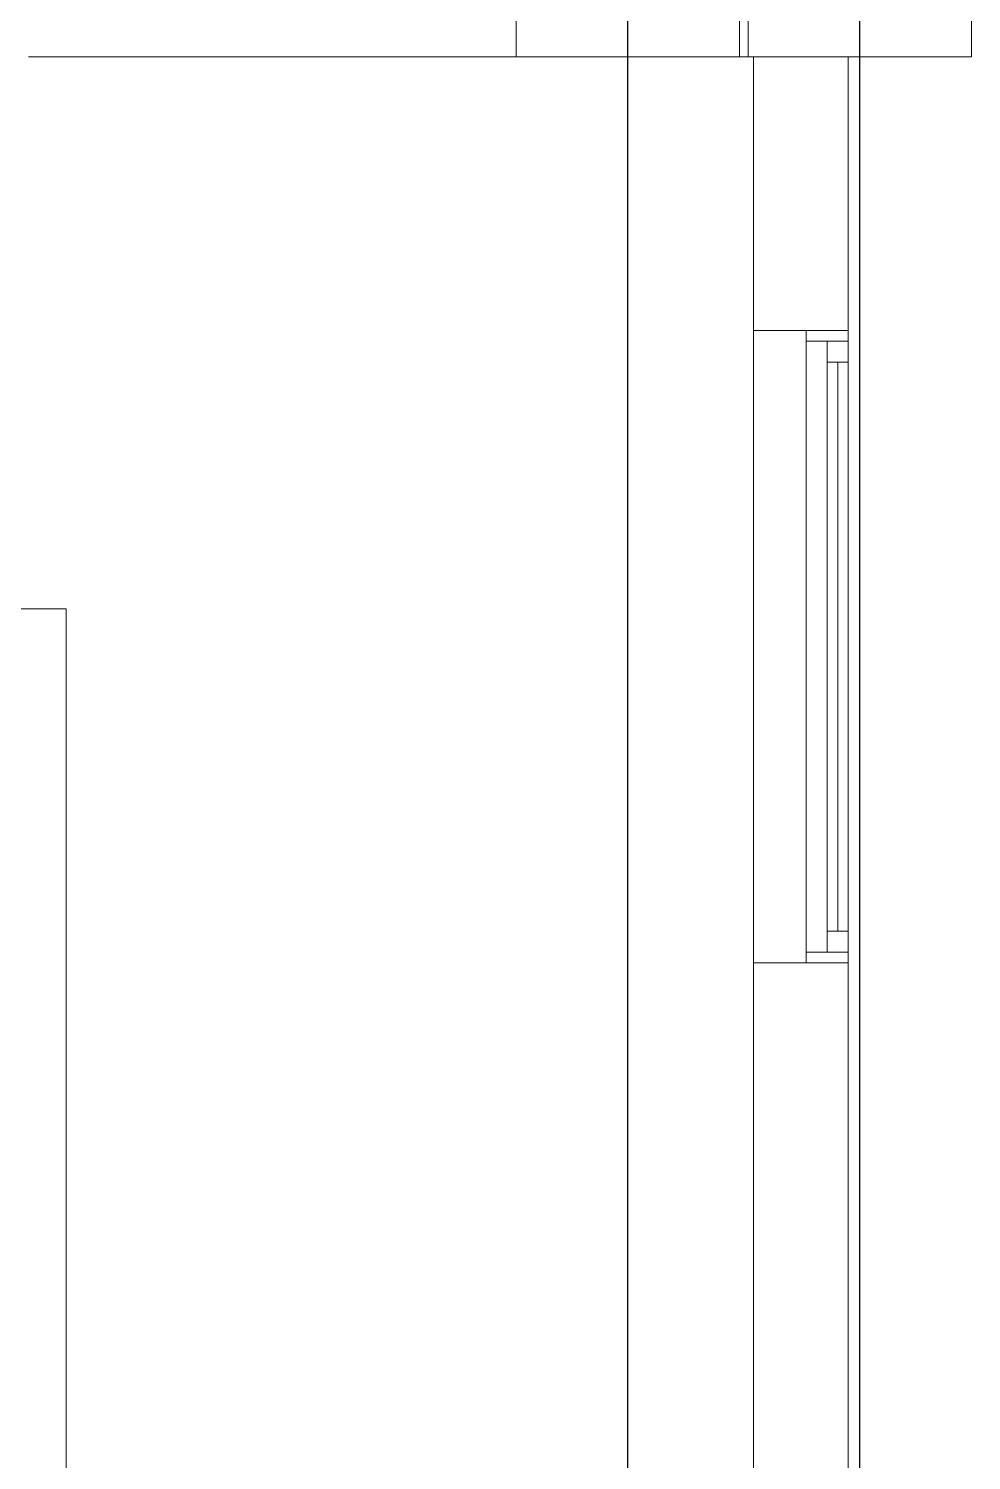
# Model space of a CAD drawing. Header units: metres. Extents: x -18745 to 220762, y -1579758 to -1356048.
# Drawn here: x 157341 to 159578, y -1415083 to -1411686 of the extents above; entities that cross this region are included whole.
import ezdxf

# ---------------------------------------------------------------- set-up
doc = ezdxf.new("R2010")
doc.units = ezdxf.units.M
doc.layers.get('0').update_dxf_attribs({"lineweight": 0})
for name, color, linetype, lineweight in [('A-100 - Copy$0$Aluminum', 8, 'Continuous', 0), ('A-100 - Copy$0$Proj', 8, 'Continuous', 0), ('A-100 - Copy$0$Structure', 8, 'Continuous', 9), ('A-100 - Copy$0$Walls', 8, 'Continuous', 0)]:
    doc.layers.add(name, color=color, linetype=linetype, lineweight=lineweight)
doc.layers.add('A-100 - Copy$0$axes', color=8, linetype='Continuous')

# ---------------------------------------------------------------- blocks, each defined once
blk = doc.blocks.new('A-100 - Copy')
at = {"layer": 'A-100 - Copy$0$Aluminum'}
for p, q in [((159186.2, -1413902.2, 0), (159186.2, -1412402.2, 0)), ((159286.2, -1413902.2, 0), (159286.2, -1412402.2, 0)), ((159186.2, -1412427.2, 0), (159286.2, -1412427.2, 0)), ((159236.2, -1413877.2, 0), (159236.2, -1412427.2, 0)), ((159236.2, -1412477.2, 0), (159286.2, -1412477.2, 0)), ((159261.2, -1412477.2, 0), (159261.2, -1413827.2, 0)), ((159236.2, -1413827.2, 0), (159286.2, -1413827.2, 0)), ((159186.2, -1413877.2, 0), (159286.2, -1413877.2, 0))]:
    blk.add_line(p, q, dxfattribs=at)
at = {"layer": 'A-100 - Copy$0$axes'}
for p, q in [((158763.3, -1477297.4, 0), (158763.3, -1391762.7, 0)), ((159313.3, -1477297.4, 0), (159313.3, -1391762.7, 0))]:
    blk.add_line(p, q, dxfattribs=at)
at = {"layer": 'A-100 - Copy$0$Proj'}
blk.add_line((159061.2, -1412402.2, 0), (159061.2, -1413902.2, 0), dxfattribs=at)
at = {"layer": 'A-100 - Copy$0$Proj', "elevation": 2.4}
blk.add_lwpolyline([(157430.3, -1413062.7), (157430.3, -1424372.7), (116466.7, -1424372.7), (116466.7, -1413062.7)], close=True, dxfattribs=at)
at = {"layer": 'A-100 - Copy$0$Structure', "elevation": 0}
for points in [[(158498.3, -1411752.7), (159028.3, -1411752.7), (159028.3, -1411222.7), (158498.3, -1411222.7)], [(159048.3, -1411752.7), (159578.3, -1411752.7), (159578.3, -1411222.7), (159048.3, -1411222.7)]]:
    blk.add_lwpolyline(points, close=True, dxfattribs=at)
at = {"layer": 'A-100 - Copy$0$Walls'}
for p, q in [((159048.3, -1411752.7, 0), (157341.2, -1411752.7, 0)), ((159061.2, -1411752.7, 0), (159061.2, -1412402.2, 0)), ((159286.2, -1411752.7, 0), (159286.2, -1412402.2, 0)), ((159286.2, -1412402.2, 0), (159061.2, -1412402.2, 0)), ((159061.2, -1415592.2, 0), (159061.2, -1413902.2, 0)), ((159286.2, -1413902.2, 0), (159061.2, -1413902.2, 0)), ((159286.2, -1415592.2, 0), (159286.2, -1413902.2, 0))]:
    blk.add_line(p, q, dxfattribs=at)

msp = doc.modelspace()

# ---------------------------------------------------------------- block references
msp.add_blockref('A-100 - Copy', (0, 0))

doc.saveas('drawing.dxf')
